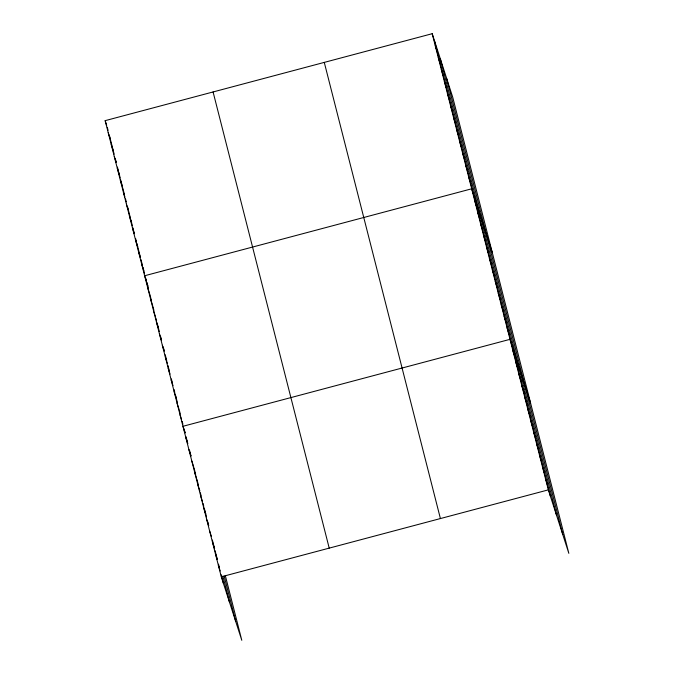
<?xml version="1.0" encoding="UTF-8"?>
<svg xmlns="http://www.w3.org/2000/svg" width="674" height="674" viewBox="0 0 674 674"><rect width="100%" height="100%" fill="white"/><g stroke="black" fill="none" stroke-linecap="round" stroke-linejoin="round"><path stroke-width="1.01" d="M225.335 575.647L241.798 640.3L221.291 576.818L105.161 120.654L432.202 33.7L452.709 97.182L568.839 553.346L548.333 489.863L432.202 33.7M221.291 576.818L548.333 489.863M435.244 45.63L437.392 52.294M438.277 57.56L440.434 64.224M441.318 69.489L443.467 76.154M444.351 81.419L446.508 88.083M447.393 93.349L449.541 100.013M450.426 105.279L452.583 111.943M453.467 117.217L455.616 123.873M456.5 129.147L458.657 135.803M459.542 141.077L461.69 147.732M462.575 153.006L464.731 159.662M465.616 164.936L467.764 171.592M468.649 176.866L470.806 183.53M492.197 252.278L471.69 188.796L144.649 275.75L146.485 281.462M474.639 200.372L476.788 207.036M477.588 211.956L479.736 218.612M480.537 223.532L482.685 230.196M483.485 235.116L485.634 241.772M486.426 246.692L488.583 253.357M489.375 258.277L491.531 264.933M492.323 269.853L494.48 276.517M495.272 281.437L497.429 288.093M498.221 293.013L500.369 299.669M501.17 304.589L503.318 311.253M504.118 316.173L506.267 322.829M507.067 327.749L509.215 334.414M530.514 402.808L510.016 339.334L182.966 426.288L185.123 432.944L184.137 429.085M512.965 350.91L515.113 357.574M515.905 362.494L518.062 369.15M518.854 374.07L521.01 380.734M521.802 385.646L523.959 392.31M524.751 397.23L526.908 403.886M527.7 408.806L529.848 415.47M530.649 420.391L532.797 427.046M533.597 431.967L535.746 438.631M536.546 443.551L538.694 450.207M539.495 455.127L541.643 461.791M542.444 466.703L544.592 473.367M545.384 478.287L547.541 484.943M105.161 120.654L106.694 125.415M108.202 132.584L110.351 139.248M111.235 144.514L113.384 151.178M114.277 156.444L116.113 162.156M117.31 168.374L119.458 175.038M120.351 180.312L122.188 186.016M123.384 192.242L124.917 196.993M126.426 204.171L128.262 209.875M129.459 216.101L131.607 222.757M132.5 228.031L134.337 233.735L132.879 227.728M135.533 239.961L137.681 246.617M138.574 251.891L140.411 257.603M141.607 263.82L143.756 270.485M148.01 286.164L146.797 282.414L148.516 289.163M147.589 287.335L149.434 293.038M150.538 298.911L152.695 305.575M153.487 310.487L155.332 316.199M156.435 322.071L158.592 328.727M159.384 333.647L161.533 340.311L160.555 336.452M162.333 345.231L164.178 350.935M165.282 356.807L167.43 363.471M168.23 368.392L170.075 374.095M171.179 379.968L173.024 385.68M174.128 391.552L176.276 398.208L175.291 394.349M177.068 403.128L178.913 408.84M180.017 414.704L181.559 419.464M185.914 437.864L187.76 443.576L186.1 436.803M188.863 449.448L191.012 456.104L189.537 450.316M191.812 461.024L193.657 466.737M194.761 472.609L196.606 478.313M197.709 484.185L199.858 490.849M200.658 495.761L202.503 501.473M203.607 507.345L205.755 514.001M206.547 518.921L208.704 525.585L207.718 521.727M209.496 530.505L211.341 536.209M212.445 542.081L214.602 548.746L212.386 540.059M215.394 553.666L217.239 559.369M218.342 565.242L220.187 570.954M446.651 78.428L562.782 534.592M440.417 59.11L556.547 515.273M434.359 40.364L550.49 496.527M324.278 62.396L440.408 518.559M213.085 91.959L329.215 548.122M224.189 576.194L235.74 621.546M222.867 576.177L229.497 602.236M107.309 127.319L108.067 130.301M109.34 135.272L110.098 138.254M110.603 140.243L112.12 146.207M112.625 148.196L114.142 154.161M115.414 159.131L116.172 162.114M117.436 167.085L118.194 170.067M118.7 172.055L120.216 178.02M120.73 180.009L122.247 185.973M122.752 187.962L124.269 193.927M125.532 198.897L126.299 201.88M127.563 206.851L128.321 209.833M128.574 210.827L130.343 217.786M130.849 219.775L132.374 225.739M135.659 238.663L136.418 241.646M136.923 243.634L140.47 257.561M140.976 259.549L142.492 265.514M142.998 267.502L144.522 273.467M145.786 278.438L146.544 281.42M149.746 293.99L151.22 299.778M152.939 306.535L153.916 310.394M155.888 318.12L156.621 321.009M157.118 322.939L159.325 331.625M163.26 347.068L164.237 350.927M165.223 354.785L166.697 360.573M167.927 365.401L169.393 371.189M171.365 378.906L172.097 381.804M174.06 389.521L174.802 392.42M176.521 399.177L177.506 403.035M179.225 409.784L180.202 413.651M182.174 421.368L182.907 424.266M193.96 467.689L195.679 474.437M196.909 479.265L198.383 485.053M200.347 492.778L201.088 495.668M203.051 503.385L203.792 506.284M204.281 508.213L206.488 516.899M215.09 550.675L217.298 559.361M218.528 564.18L219.269 567.078M221.232 574.796L223.439 583.482"/></g></svg>
